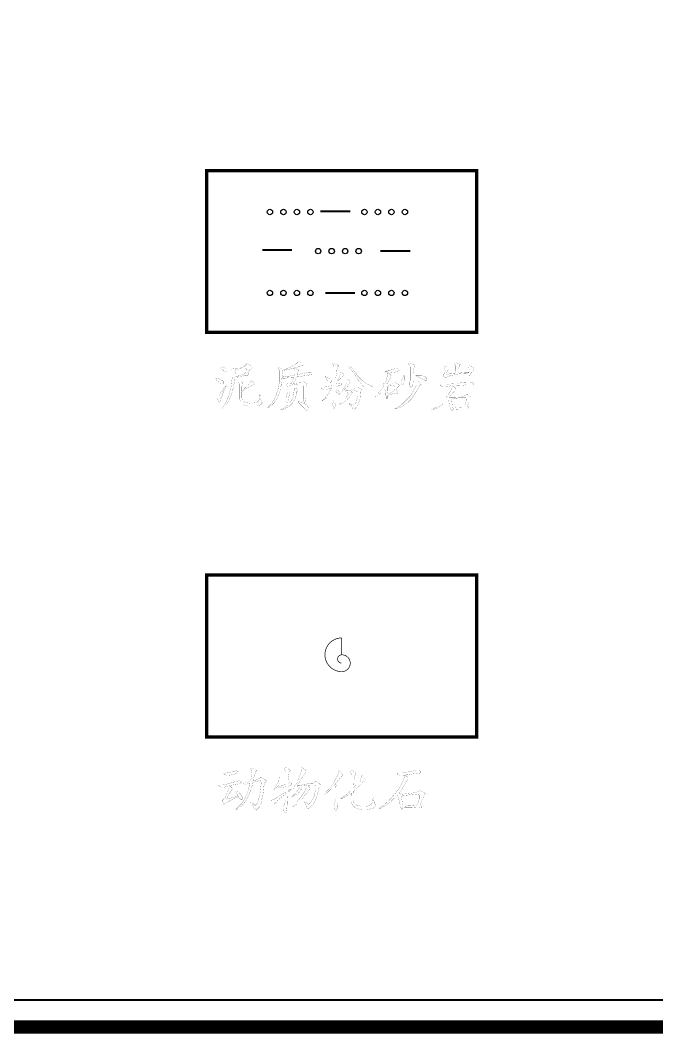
# Model space of a CAD drawing. Extents: x 94 to 452, y -72 to 1042.
# Drawn here: x 267.5 to 314.6, y -72 to 3.2 of the extents above; entities that cross this region are included whole.
import ezdxf

# ---------------------------------------------------------------- set-up
doc = ezdxf.new("R2010")
doc.units = 0
doc.header["$MEASUREMENT"] = 0
doc.layers.get('0').update_dxf_attribs({"color": 6})
doc.layers.add('TREE_LAYER', color=7, linetype='Continuous')

# ---------------------------------------------------------------- blocks, each defined once
blk = doc.blocks.new('SUB_BLK_141')
at = {"color": 0}
blk.add_circle((0, 0), 0.5, dxfattribs=at)
blk = doc.blocks.new('SUB_BLK_459')
at = {"color": 0, "const_width": 0.02}
for points in [[(0, 0.625), (-0.0104, 0.6249), (-0.0208, 0.6246), (-0.0313, 0.624), (-0.0417, 0.6232), (-0.0522, 0.6223), (-0.0626, 0.6211), (-0.0729, 0.6196), (-0.0833, 0.618), (-0.0936, 0.6161), (-0.1039, 0.6141), (-0.1141, 0.6118), (-0.1242, 0.6093), (-0.1344, 0.6066), (-0.1444, 0.6037), (-0.1544, 0.6005), (-0.1643, 0.5972), (-0.1742, 0.5936), (-0.184, 0.5899), (-0.1937, 0.5859), (-0.2033, 0.5818), (-0.2128, 0.5774), (-0.2222, 0.5729), (-0.2315, 0.5681), (-0.2408, 0.5632), (-0.2499, 0.558), (-0.2589, 0.5527), (-0.2678, 0.5472), (-0.2766, 0.5415), (-0.2853, 0.5356), (-0.2938, 0.5295), (-0.3022, 0.5233), (-0.3105, 0.5168), (-0.3186, 0.5103), (-0.3266, 0.5035), (-0.3345, 0.4966), (-0.3422, 0.4895), (-0.3497, 0.4822), (-0.3571, 0.4748), (-0.3644, 0.4673), (-0.3715, 0.4596), (-0.3784, 0.4517), (-0.3852, 0.4437), (-0.3917, 0.4356), (-0.3982, 0.4273), (-0.4044, 0.4189), (-0.4105, 0.4104), (-0.4164, 0.4017), (-0.4221, 0.3929), (-0.4276, 0.384), (-0.4329, 0.375), (-0.4381, 0.3659), (-0.443, 0.3566), (-0.4478, 0.3473), (-0.4523, 0.3379), (-0.4567, 0.3284), (-0.4608, 0.3188), (-0.4648, 0.3091), (-0.4685, 0.2993), (-0.4721, 0.2894), (-0.4754, 0.2795), (-0.4786, 0.2695), (-0.4815, 0.2595), (-0.4842, 0.2493), (-0.4867, 0.2392), (-0.489, 0.229), (-0.491, 0.2187), (-0.4929, 0.2084), (-0.4945, 0.198), (-0.496, 0.1877), (-0.4972, 0.1773), (-0.4981, 0.1668), (-0.4989, 0.1564), (-0.4995, 0.1459), (-0.4998, 0.1355), (-0.4999, 0.125), (-0.4998, 0.1145), (-0.4995, 0.1041), (-0.4989, 0.0936), (-0.4981, 0.0832), (-0.4972, 0.0727), (-0.496, 0.0623), (-0.4945, 0.052), (-0.4929, 0.0416), (-0.491, 0.0313), (-0.489, 0.021), (-0.4867, 0.0108), (-0.4842, 0.0007), (-0.4815, -0.0094), (-0.4786, -0.0194), (-0.4754, -0.0294), (-0.4721, -0.0393), (-0.4685, -0.0492), (-0.4648, -0.059), (-0.4608, -0.0687), (-0.4567, -0.0783), (-0.4523, -0.0878), (-0.4478, -0.0972), (-0.443, -0.1065), (-0.4381, -0.1158), (-0.4329, -0.1249), (-0.4276, -0.1339), (-0.4221, -0.1428), (-0.4164, -0.1516), (-0.4105, -0.1603), (-0.4044, -0.1688), (-0.3982, -0.1772), (-0.3917, -0.1855), (-0.3852, -0.1936), (-0.3784, -0.2016), (-0.3715, -0.2095), (-0.3644, -0.2172), (-0.3571, -0.2247), (-0.3497, -0.2321), (-0.3422, -0.2394), (-0.3345, -0.2465), (-0.3266, -0.2534), (-0.3186, -0.2602), (-0.3105, -0.2667), (-0.3022, -0.2732), (-0.2938, -0.2794), (-0.2853, -0.2855), (-0.2766, -0.2914), (-0.2678, -0.2971), (-0.2589, -0.3026), (-0.2499, -0.3079), (-0.2408, -0.3131), (-0.2315, -0.318), (-0.2222, -0.3228), (-0.2128, -0.3273), (-0.2033, -0.3317), (-0.1937, -0.3358), (-0.184, -0.3398), (-0.1742, -0.3435), (-0.1643, -0.3471), (-0.1544, -0.3504), (-0.1444, -0.3536), (-0.1344, -0.3565), (-0.1242, -0.3592), (-0.1141, -0.3617), (-0.1039, -0.364), (-0.0936, -0.366), (-0.0833, -0.3679), (-0.0729, -0.3695), (-0.0626, -0.371), (-0.0522, -0.3722), (-0.0417, -0.3731), (-0.0313, -0.3739), (-0.0208, -0.3745), (-0.0104, -0.3748)], [(0, 0.625), (0, 0.125)], [(0, 0.125), (-0.0105, 0.1245), (-0.021, 0.1232), (-0.0314, 0.121), (-0.0415, 0.1179), (-0.0514, 0.1139), (-0.0609, 0.1091), (-0.0699, 0.1036), (-0.0784, 0.0973), (-0.0864, 0.0902), (-0.0937, 0.0826), (-0.1004, 0.0743), (-0.1063, 0.0655), (-0.1115, 0.0563), (-0.1159, 0.0466), (-0.1194, 0.0366), (-0.1221, 0.0263), (-0.1239, 0.0159), (-0.1248, 0.0053), (-0.1248, -0.0052), (-0.1239, -0.0158), (-0.1221, -0.0262), (-0.1194, -0.0365), (-0.1159, -0.0465), (-0.1115, -0.0562), (-0.1063, -0.0654), (-0.1004, -0.0742), (-0.0937, -0.0825), (-0.0864, -0.0901), (-0.0784, -0.0972), (-0.0699, -0.1035), (-0.0609, -0.109), (-0.0514, -0.1138), (-0.0415, -0.1178), (-0.0314, -0.1209), (-0.021, -0.1231), (-0.0105, -0.1244)], [(0, -0.3749), (0.0105, -0.3747), (0.0209, -0.374), (0.0313, -0.3729), (0.0417, -0.3714), (0.052, -0.3694), (0.0622, -0.367), (0.0723, -0.3642), (0.0822, -0.361), (0.092, -0.3573), (0.1017, -0.3533), (0.1112, -0.3488), (0.1204, -0.344), (0.1295, -0.3387), (0.1383, -0.3331), (0.1469, -0.3272), (0.1553, -0.3208), (0.1634, -0.3141), (0.1711, -0.3071), (0.1786, -0.2998), (0.1858, -0.2922), (0.1926, -0.2843), (0.1991, -0.276), (0.2053, -0.2676), (0.2111, -0.2589), (0.2165, -0.2499), (0.2216, -0.2407), (0.2262, -0.2313), (0.2305, -0.2218), (0.2343, -0.212), (0.2378, -0.2022), (0.2408, -0.1921), (0.2434, -0.182), (0.2456, -0.1717), (0.2473, -0.1614), (0.2486, -0.151), (0.2495, -0.1406), (0.2499, -0.1301), (0.2499, -0.1197), (0.2495, -0.1092), (0.2486, -0.0988), (0.2473, -0.0884), (0.2456, -0.0781), (0.2434, -0.0678), (0.2408, -0.0577), (0.2378, -0.0476), (0.2343, -0.0378), (0.2305, -0.028), (0.2262, -0.0185), (0.2216, -0.0091), (0.2165, 0), (0.2111, 0.009), (0.2053, 0.0177), (0.1991, 0.0261), (0.1926, 0.0344), (0.1858, 0.0423), (0.1786, 0.0499), (0.1711, 0.0572), (0.1634, 0.0642), (0.1553, 0.0709), (0.1469, 0.0773), (0.1383, 0.0832), (0.1295, 0.0888), (0.1204, 0.0941), (0.1112, 0.0989), (0.1017, 0.1034), (0.092, 0.1074), (0.0822, 0.1111), (0.0723, 0.1143), (0.0622, 0.1171), (0.052, 0.1195), (0.0417, 0.1215), (0.0313, 0.123), (0.0209, 0.1241), (0.0105, 0.1248)]]:
    blk.add_lwpolyline(points, dxfattribs=at)

msp = doc.modelspace()

# ---------------------------------------------------------------- linework, layer by layer
at = {"layer": 'TREE_LAYER'}
for points, const_width, elevation in [([(451.22612, 995.005583), (451.22612, 11.113007), (451.22612, 10.313007), (451.22612, -71.498816), (94.22612, -71.498816), (94.22612, -69.496695), (94.22612, 9.432416), (94.22612, 10.313007), (94.22612, 11.113007), (94.22612, 13.086307)], 1, 2891.008799), ([(96.22612, 13.086307), (96.22612, 11.113007), (96.22612, 10.313007), (96.22612, 9.432416), (96.22612, 9.432416), (96.22612, -69.496695), (96.22612, -69.498816), (449.22612, -69.498816), (449.22612, -69.498816), (449.22612, 10.313007), (449.22612, 11.113007), (449.22612, 995.005583)], 0.15, 2875.008799), ([(281.275441, -7.990312), (301.275441, -7.990312), (301.275441, -19.990312), (281.275441, -19.990312), (281.275441, -7.990312)], 0.25, 64), ([(289.695468, -11.010264), (291.911427, -11.010264)], 0.15, 2.215959), ([(285.378996, -13.883396), (287.594955, -13.883396)], 0.15, 2.215959), ([(294.128396, -13.96555), (296.344356, -13.96555)], 0.15, 2.215959), ([(290.047288, -17.061564), (292.263247, -17.061564)], 0.15, 2.215959), ([(282.379249, -22.533936), (282.316504, -22.533936), (282.285132, -22.565309), (282.285132, -22.612368), (282.567485, -22.863348), (282.677289, -22.910407), (282.787093, -22.910407), (282.818465, -22.863348), (282.818465, -22.784917), (282.692975, -22.659427), (282.379249, -22.533936), (282.379249, -22.533936)], 0.01, 885), ([(284.292975, -22.314329), (284.245916, -22.314329), (284.026308, -22.533936), (283.712583, -22.659427), (283.618465, -22.659427), (283.492975, -22.690799), (283.398857, -22.690799), (283.179249, -22.659427), (283.116504, -22.659427), (283.116504, -22.737858), (283.163563, -22.816289), (283.163563, -23.31825), (283.069445, -24.086878), (282.959642, -24.479035), (282.943955, -24.54178), (282.787093, -24.996682), (282.567485, -25.420211), (282.410622, -25.624133), (282.441994, -25.624133), (282.740034, -25.326093), (282.740034, -25.294721), (282.865524, -25.122172), (283.069445, -24.682956), (283.100818, -24.588838), (283.163563, -24.431976), (283.179249, -24.290799), (283.241994, -24.102564), (283.241994, -24.008446), (283.289053, -23.851584), (283.351798, -23.333936), (283.367485, -23.31825), (283.508661, -23.31825), (283.853759, -23.239819), (284.057681, -23.19276), (284.198857, -23.19276), (284.245916, -23.161387), (284.324347, -23.161387), (284.371406, -23.114329), (284.371406, -23.06727), (284.292975, -23.004525), (284.324347, -22.988838), (284.371406, -22.863348), (284.496896, -22.737858), (284.575328, -22.690799), (284.669445, -22.612368), (284.669445, -22.565309), (284.575328, -22.471191), (284.292975, -22.314329), (284.292975, -22.314329)], 0.01, 885), ([(288.120426, -22.157466), (288.073367, -22.157466), (287.853759, -22.361387), (287.461602, -22.565309), (287.179249, -22.690799), (287.085132, -22.722172), (286.928269, -22.784917), (286.912583, -22.784917), (286.818465, -22.690799), (286.787093, -22.675113), (286.63023, -22.612368), (286.567485, -22.612368), (286.567485, -22.659427), (286.661602, -22.816289), (286.661602, -23.679035), (286.567485, -24.11825), (286.567485, -24.165309), (286.441994, -24.557466), (286.441994, -24.588838), (286.269445, -24.965309), (286.159642, -25.169231), (285.987093, -25.373152), (285.783171, -25.577074), (285.814544, -25.577074), (285.971406, -25.498642), (286.191014, -25.294721), (286.285132, -25.200603), (286.489053, -24.871191), (286.614544, -24.588838), (286.740034, -24.212368), (286.75572, -24.008446), (286.787093, -23.914329), (286.787093, -23.835897), (286.818465, -23.647662), (286.834151, -23.412368), (286.849838, -23.380995), (286.928269, -23.412368), (287.085132, -23.412368), (287.226308, -23.365309), (287.634151, -23.333936), (287.696896, -23.333936), (287.696896, -23.396682), (287.618465, -23.631976), (287.618465, -23.663348), (287.540034, -23.804525), (287.383171, -23.820211), (287.30474, -23.820211), (287.163563, -23.788838), (287.163563, -23.835897), (287.194936, -23.898642), (287.241994, -24.024133), (287.241994, -24.431976), (287.163563, -24.871191), (287.163563, -25.04374), (287.194936, -25.169231), (287.241994, -25.169231), (287.289053, -25.122172), (287.320426, -25.012368), (287.414544, -24.416289), (287.414544, -23.945701), (287.445916, -23.914329), (287.68121, -23.86727), (287.743955, -23.86727), (288.010622, -23.820211), (288.292975, -23.820211), (288.418465, -23.945701), (288.418465, -24.965309), (288.449838, -25.090799), (288.496896, -25.169231), (288.543955, -25.169231), (288.575328, -25.090799), (288.622387, -24.871191), (288.622387, -24.024133), (288.669445, -23.914329), (288.700818, -23.86727), (288.700818, -23.820211), (288.653759, -23.773152), (288.371406, -23.616289), (288.324347, -23.616289), (288.245916, -23.694721), (288.10474, -23.74178), (288.026308, -23.74178), (287.743955, -23.788838), (287.68121, -23.788838), (287.665524, -23.773152), (287.822387, -23.537858), (287.900818, -23.302564), (288.010622, -23.286878), (288.073367, -23.286878), (288.292975, -23.239819), (288.685132, -23.19276), (289.014544, -23.114329), (289.045916, -23.114329), (289.077289, -23.06727), (289.077289, -22.988838), (288.967485, -22.94178), (288.810622, -22.94178), (288.449838, -23.035897), (288.387093, -23.035897), (288.026308, -23.114329), (287.979249, -23.114329), (287.963563, -23.098642), (287.994936, -23.020211), (288.073367, -22.831976), (288.073367, -22.784917), (287.759642, -22.628054), (287.994936, -22.565309), (288.198857, -22.486878), (288.418465, -22.439819), (288.418465, -22.408446), (288.23023, -22.220211), (288.120426, -22.157466), (288.120426, -22.157466)], 0.01, 885), ([(290.708661, -22.314329), (290.614544, -22.314329), (290.614544, -22.361387), (290.661602, -22.455505), (290.692975, -22.565309), (290.692975, -23.86727), (290.63023, -23.914329), (290.583171, -23.914329), (290.222387, -23.99276), (290.175328, -23.99276), (289.924347, -24.071191), (289.736112, -24.071191), (289.736112, -24.11825), (289.814544, -24.196682), (289.924347, -24.24374), (290.112583, -24.24374), (290.316504, -24.165309), (290.551798, -24.102564), (290.551798, -24.11825), (290.285132, -24.54178), (289.940034, -24.949623), (289.814544, -25.075113), (289.861602, -25.075113), (289.877289, -25.059427), (290.222387, -24.808446), (290.692975, -24.337858), (290.692975, -24.337858), (290.692975, -24.996682), (290.63023, -25.184917), (290.614544, -25.247662), (290.567485, -25.326093), (290.661602, -25.514329), (290.692975, -25.624133), (290.740034, -25.624133), (290.740034, -25.577074), (290.787093, -25.46727), (290.802779, -25.357466), (290.818465, -25.279035), (290.818465, -24.384917), (290.834151, -24.369231), (290.991014, -24.54178), (291.069445, -24.573152), (291.116504, -24.573152), (291.163563, -24.494721), (291.163563, -24.447662), (291.100818, -24.400603), (290.959642, -24.290799), (290.818465, -24.228054), (290.818465, -24.039819), (290.834151, -24.024133), (291.0067, -23.961387), (291.194936, -23.914329), (291.289053, -23.820211), (291.289053, -23.788838), (291.210622, -23.74178), (291.179249, -23.74178), (290.849838, -23.820211), (290.818465, -23.820211), (290.818465, -23.428054), (290.912583, -22.863348), (290.912583, -22.800603), (290.991014, -22.533936), (291.038073, -22.486878), (291.038073, -22.439819), (290.834151, -22.361387), (290.708661, -22.314329), (290.708661, -22.314329)], 0.01, 885), ([(291.885132, -22.533936), (291.822387, -22.533936), (291.822387, -22.565309), (291.838073, -22.596682), (292.120426, -22.957466), (292.716504, -23.820211), (292.873367, -23.99276), (293.014544, -24.039819), (293.422387, -24.039819), (293.547877, -23.99276), (293.391014, -23.914329), (293.359642, -23.914329), (293.077289, -23.788838), (292.920426, -23.663348), (292.794936, -23.569231), (292.449838, -23.224133), (292.292975, -22.988838), (292.151798, -22.816289), (291.994936, -22.580995), (291.885132, -22.533936), (291.885132, -22.533936)], 0.01, 885), ([(296.340034, -22.282956), (296.245916, -22.282956), (296.245916, -22.361387), (296.324347, -22.471191), (296.371406, -22.596682), (296.371406, -23.569231), (296.324347, -23.616289), (296.292975, -23.726093), (296.292975, -23.86727), (296.324347, -23.99276), (296.418465, -24.071191), (296.449838, -24.071191), (296.496896, -24.024133), (296.543955, -23.882956), (296.559642, -23.679035), (296.575328, -23.553544), (296.575328, -23.06727), (296.622387, -22.64374), (296.669445, -22.533936), (296.700818, -22.486878), (296.700818, -22.439819), (296.653759, -22.39276), (296.591014, -22.361387), (296.340034, -22.282956), (296.340034, -22.282956)], 0.01, 885), ([(299.712583, -22.235897), (299.618465, -22.235897), (299.618465, -22.282956), (299.665524, -22.377074), (299.696896, -22.471191), (299.696896, -22.831976), (299.649838, -23.035897), (299.351798, -23.06727), (299.257681, -23.06727), (299.038073, -23.114329), (299.038073, -23.098642), (299.069445, -22.910407), (299.163563, -22.737858), (299.163563, -22.659427), (299.069445, -22.565309), (298.928269, -22.533936), (298.865524, -22.533936), (298.865524, -22.580995), (298.943955, -22.816289), (298.943955, -22.863348), (298.865524, -23.06727), (298.787093, -23.145701), (298.787093, -23.19276), (298.849838, -23.31825), (298.896896, -23.365309), (298.959642, -23.365309), (299.100818, -23.286878), (299.351798, -23.19276), (299.979249, -23.06727), (300.48121, -23.035897), (300.653759, -22.988838), (300.669445, -22.988838), (300.669445, -23.161387), (300.700818, -23.19276), (300.747877, -23.19276), (300.826308, -23.035897), (301.045916, -22.784917), (301.077289, -22.706486), (301.077289, -22.659427), (301.045916, -22.628054), (300.716504, -22.439819), (300.669445, -22.439819), (300.669445, -22.502564), (300.700818, -22.64374), (300.700818, -22.94178), (300.700818, -22.94178), (300.402779, -22.94178), (299.916504, -22.988838), (299.916504, -22.973152), (299.916504, -22.690799), (299.994936, -22.439819), (300.041994, -22.408446), (300.041994, -22.361387), (299.712583, -22.235897), (299.712583, -22.235897)], 0.01, 885), ([(283.979249, -22.612368), (283.979249, -22.612368), (284.151798, -22.612368), (284.167485, -22.628054), (284.198857, -22.722172), (284.167485, -23.004525), (283.963563, -23.114329), (283.55572, -23.239819), (283.524347, -23.239819), (283.367485, -23.302564), (283.367485, -23.302564), (283.367485, -23.06727), (283.414544, -22.910407), (283.445916, -22.863348), (283.445916, -22.816289), (283.414544, -22.784917), (283.414544, -22.769231), (283.461602, -22.784917), (283.979249, -22.612368), (283.979249, -22.612368)], 0.01, 885), ([(287.665524, -22.64374), (287.68121, -22.64374), (287.712583, -22.64374), (287.791014, -22.847662), (287.791014, -23.035897), (287.759642, -23.161387), (287.743955, -23.177074), (287.367485, -23.239819), (287.273367, -23.239819), (286.991014, -23.286878), (286.943955, -23.286878), (286.865524, -23.31825), (286.849838, -23.302564), (286.88121, -23.035897), (286.912583, -22.816289), (287.336112, -22.737858), (287.540034, -22.675113), (287.665524, -22.64374), (287.665524, -22.64374)], 0.01, 885), ([(290.08121, -23.286878), (290.034151, -23.286878), (290.034151, -23.31825), (290.159642, -23.490799), (290.222387, -23.600603), (290.363563, -23.74178), (290.410622, -23.74178), (290.489053, -23.663348), (290.489053, -23.569231), (290.394936, -23.475113), (290.269445, -23.380995), (290.08121, -23.286878), (290.08121, -23.286878)], 0.01, 885), ([(291.210622, -22.94178), (291.163563, -22.94178), (291.163563, -23.114329), (291.132191, -23.19276), (291.069445, -23.365309), (290.943955, -23.569231), (290.991014, -23.569231), (291.100818, -23.490799), (291.30474, -23.302564), (291.445916, -23.114329), (291.445916, -23.06727), (291.210622, -22.94178), (291.210622, -22.94178)], 0.01, 885), ([(295.336112, -22.659427), (295.226308, -22.659427), (295.085132, -22.737858), (294.802779, -22.816289), (294.692975, -22.816289), (294.661602, -22.863348), (294.489053, -22.863348), (294.489053, -22.910407), (294.583171, -22.973152), (294.692975, -22.988838), (294.692975, -23.051584), (294.614544, -23.380995), (294.614544, -23.412368), (294.536112, -23.663348), (294.473367, -23.74178), (294.363563, -23.788838), (294.363563, -23.835897), (294.410622, -23.945701), (294.285132, -24.102564), (294.191014, -24.24374), (293.940034, -24.54178), (293.736112, -24.745701), (293.783171, -24.745701), (293.845916, -24.730015), (293.940034, -24.682956), (294.175328, -24.479035), (294.441994, -24.212368), (294.457681, -24.212368), (294.489053, -24.275113), (294.50474, -24.369231), (294.536112, -24.479035), (294.536112, -24.635897), (294.567485, -24.761387), (294.567485, -24.871191), (294.614544, -24.91825), (294.661602, -24.91825), (294.692975, -24.839819), (294.692975, -24.66727), (294.708661, -24.651584), (294.834151, -24.604525), (295.069445, -24.54178), (295.414544, -24.494721), (295.414544, -24.447662), (295.320426, -24.275113), (295.367485, -24.11825), (295.540034, -23.945701), (295.540034, -23.914329), (295.477289, -23.851584), (295.210622, -23.694721), (295.163563, -23.694721), (295.069445, -23.788838), (294.959642, -23.820211), (294.896896, -23.820211), (294.75572, -23.86727), (294.583171, -23.86727), (294.583171, -23.851584), (294.740034, -23.663348), (294.865524, -23.365309), (294.943955, -23.239819), (294.943955, -23.19276), (294.740034, -22.988838), (294.88121, -22.973152), (295.179249, -22.94178), (295.43023, -22.863348), (295.540034, -22.784917), (295.540034, -22.737858), (295.336112, -22.659427), (295.336112, -22.659427)], 0.01, 885), ([(295.916504, -23.19276), (295.869445, -23.19276), (295.665524, -23.647662), (295.665524, -23.788838), (295.743955, -23.914329), (295.791014, -23.914329), (295.8067, -23.86727), (295.916504, -23.631976), (295.916504, -23.600603), (295.947877, -23.475113), (295.947877, -23.271191), (295.916504, -23.19276), (295.916504, -23.19276)], 0.01, 885), ([(297.140034, -23.161387), (296.747877, -23.161387), (296.747877, -23.19276), (297.438073, -23.537858), (297.547877, -23.537858), (297.579249, -23.459427), (297.579249, -23.412368), (297.453759, -23.286878), (297.140034, -23.161387), (297.140034, -23.161387)], 0.01, 885), ([(282.049838, -23.412368), (281.987093, -23.412368), (281.940034, -23.44374), (281.940034, -23.490799), (282.300818, -23.788838), (282.347877, -23.820211), (282.441994, -23.820211), (282.536112, -23.74178), (282.536112, -23.663348), (282.410622, -23.537858), (282.238073, -23.490799), (282.159642, -23.44374), (282.049838, -23.412368), (282.049838, -23.412368)], 0.01, 885), ([(282.740034, -23.914329), (282.536112, -24.149623), (282.332191, -24.416289), (282.159642, -24.698642), (282.034151, -24.824133), (282.034151, -24.871191), (282.191014, -25.200603), (282.238073, -25.200603), (282.285132, -25.122172), (282.316504, -24.902564), (282.363563, -24.839819), (282.536112, -24.322172), (282.740034, -23.914329), (282.740034, -23.914329)], 0.01, 885), ([(284.575328, -23.537858), (284.543955, -23.537858), (284.496896, -23.694721), (284.324347, -23.914329), (283.869445, -24.337858), (283.869445, -24.322172), (283.869445, -24.024133), (283.916504, -23.820211), (283.947877, -23.788838), (283.947877, -23.74178), (283.869445, -23.663348), (283.68121, -23.569231), (283.618465, -23.569231), (283.618465, -23.663348), (283.696896, -23.820211), (283.696896, -24.91825), (283.791014, -25.200603), (283.932191, -25.34178), (284.057681, -25.373152), (284.308661, -25.451584), (284.967485, -25.451584), (285.249838, -25.373152), (285.375328, -25.247662), (285.375328, -25.200603), (285.328269, -25.122172), (285.249838, -24.871191), (285.249838, -24.730015), (285.202779, -24.620211), (285.202779, -24.714329), (285.171406, -24.91825), (285.124347, -25.04374), (284.998857, -25.169231), (284.747877, -25.200603), (284.669445, -25.247662), (284.465524, -25.247662), (284.073367, -25.169231), (283.947877, -25.059427), (283.900818, -25.012368), (283.869445, -24.808446), (283.869445, -24.369231), (284.292975, -24.102564), (284.653759, -23.914329), (284.794936, -23.820211), (284.794936, -23.788838), (284.716504, -23.663348), (284.575328, -23.537858), (284.575328, -23.537858)], 0.01, 885), ([(292.418465, -24.039819), (292.371406, -24.039819), (292.277289, -24.133936), (292.120426, -24.24374), (292.057681, -24.24374), (291.728269, -24.322172), (291.571406, -24.322172), (291.571406, -24.369231), (291.743955, -24.510407), (291.775328, -24.54178), (291.540034, -24.91825), (291.241994, -25.216289), (291.069445, -25.326093), (291.116504, -25.326093), (291.273367, -25.279035), (291.508661, -25.122172), (291.618465, -25.04374), (291.791014, -24.839819), (291.994936, -24.54178), (292.041994, -24.494721), (292.041994, -24.447662), (291.932191, -24.416289), (291.932191, -24.416289), (291.932191, -24.400603), (292.073367, -24.322172), (292.324347, -24.290799), (292.449838, -24.447662), (292.449838, -24.714329), (292.371406, -25.122172), (292.245916, -25.326093), (292.151798, -25.420211), (292.120426, -25.420211), (291.994936, -25.326093), (291.885132, -25.294721), (291.822387, -25.294721), (291.963563, -25.420211), (292.120426, -25.702564), (292.167485, -25.702564), (292.277289, -25.624133), (292.418465, -25.498642), (292.543955, -25.216289), (292.559642, -25.137858), (292.622387, -24.933936), (292.669445, -24.400603), (292.700818, -24.322172), (292.747877, -24.290799), (292.747877, -24.24374), (292.700818, -24.196682), (292.418465, -24.039819), (292.418465, -24.039819)], 0.01, 885), ([(291.665524, -23.44374), (291.618465, -23.44374), (291.618465, -23.710407), (291.492975, -24.071191), (291.367485, -24.228054), (291.289053, -24.369231), (291.320426, -24.369231), (291.351798, -24.353544), (291.55572, -24.180995), (291.916504, -23.663348), (291.916504, -23.616289), (291.869445, -23.569231), (291.665524, -23.44374), (291.665524, -23.44374)], 0.01, 885), ([(295.069445, -23.914329), (295.116504, -23.914329), (295.194936, -23.99276), (295.194936, -24.180995), (295.163563, -24.322172), (294.991014, -24.447662), (294.740034, -24.54178), (294.692975, -24.463348), (294.661602, -24.306486), (294.661602, -24.039819), (294.740034, -23.945701), (295.069445, -23.914329), (295.069445, -23.914329)], 0.01, 885), ([(296.873367, -23.569231), (296.826308, -23.569231), (296.826308, -23.86727), (296.48121, -24.510407), (296.324347, -24.745701), (295.759642, -25.310407), (295.571406, -25.46727), (295.194936, -25.671191), (295.241994, -25.671191), (295.602779, -25.545701), (295.900818, -25.373152), (296.23023, -25.137858), (296.418465, -24.949623), (296.826308, -24.337858), (296.998857, -23.99276), (297.171406, -23.820211), (297.171406, -23.788838), (297.077289, -23.694721), (296.873367, -23.569231), (296.873367, -23.569231)], 0.01, 885), ([(300.732191, -23.663348), (300.214544, -23.694721), (299.822387, -23.788838), (299.712583, -23.788838), (299.320426, -23.820211), (299.194936, -23.820211), (298.991014, -23.86727), (298.567485, -23.86727), (298.567485, -23.914329), (298.645916, -23.99276), (298.771406, -24.039819), (298.975328, -24.039819), (299.398857, -23.945701), (299.477289, -23.945701), (299.492975, -23.99276), (299.320426, -24.384917), (299.163563, -24.620211), (298.991014, -24.824133), (298.347877, -25.46727), (297.987093, -25.702564), (297.940034, -25.749623), (298.034151, -25.749623), (298.426308, -25.561387), (298.802779, -25.263348), (299.116504, -24.949623), (299.194936, -24.965309), (299.241994, -25.34178), (299.351798, -25.686878), (299.414544, -25.796682), (299.445916, -25.796682), (299.540034, -25.702564), (300.057681, -25.671191), (300.669445, -25.671191), (300.700818, -25.624133), (300.700818, -25.577074), (300.575328, -25.451584), (300.700818, -25.169231), (300.951798, -24.91825), (300.951798, -24.871191), (300.873367, -24.79276), (300.6067, -24.620211), (300.543955, -24.620211), (300.496896, -24.651584), (300.496896, -24.620211), (300.340034, -24.698642), (300.057681, -24.79276), (299.963563, -24.79276), (299.649838, -24.824133), (299.257681, -24.824133), (299.241994, -24.824133), (299.445916, -24.54178), (299.743955, -24.212368), (299.743955, -24.165309), (299.571406, -23.99276), (299.587093, -23.945701), (300.245916, -23.914329), (300.512583, -23.86727), (300.998857, -23.86727), (301.045916, -23.820211), (301.045916, -23.788838), (300.998857, -23.74178), (300.732191, -23.663348), (300.732191, -23.663348)], 0.01, 885), ([(287.838073, -24.11825), (287.791014, -24.11825), (287.775328, -24.133936), (287.775328, -24.212368), (287.743955, -24.337858), (287.696896, -24.620211), (287.618465, -24.91825), (287.414544, -25.247662), (287.210622, -25.435897), (286.928269, -25.655505), (286.692975, -25.749623), (286.802779, -25.749623), (286.88121, -25.71825), (287.053759, -25.671191), (287.100818, -25.655505), (287.398857, -25.46727), (287.618465, -25.247662), (287.822387, -24.91825), (287.947877, -24.510407), (287.947877, -24.369231), (288.041994, -24.290799), (288.026308, -24.228054), (287.838073, -24.11825), (287.838073, -24.11825)], 0.01, 885), ([(288.089053, -25.122172), (288.041994, -25.122172), (288.041994, -25.169231), (288.512583, -25.639819), (288.669445, -25.828054), (288.747877, -25.828054), (288.826308, -25.71825), (288.826308, -25.608446), (288.716504, -25.420211), (288.543955, -25.294721), (288.340034, -25.200603), (288.245916, -25.184917), (288.089053, -25.122172), (288.089053, -25.122172)], 0.01, 885), ([(300.261602, -24.839819), (300.277289, -24.824133), (300.449838, -24.824133), (300.465524, -24.855505), (300.496896, -24.980995), (300.449838, -25.326093), (300.371406, -25.451584), (300.277289, -25.545701), (299.900818, -25.577074), (299.775328, -25.577074), (299.492975, -25.624133), (299.477289, -25.561387), (299.414544, -24.965309), (299.445916, -24.933936), (299.728269, -24.871191), (300.261602, -24.839819), (300.261602, -24.839819)], 0.01, 885), ([(281.275441, -37.990312), (301.275441, -37.990312), (301.275441, -49.990312), (281.275441, -49.990312), (281.275441, -37.990312)], 0.25, 64), ([(283.437314, -52.497072), (283.405942, -52.497072), (283.139275, -52.591189), (283.092216, -52.591189), (282.731432, -52.669621), (282.684373, -52.669621), (282.543197, -52.71668), (282.543197, -52.748052), (282.605942, -52.795111), (282.762805, -52.84217), (282.841236, -52.84217), (283.186334, -52.795111), (283.437314, -52.700993), (283.531432, -52.638248), (283.578491, -52.591189), (283.578491, -52.544131), (283.437314, -52.497072), (283.437314, -52.497072)], 0.01, 884), ([(284.566726, -52.29315), (284.503981, -52.29315), (284.503981, -52.340209), (284.582413, -52.497072), (284.629471, -52.732366), (284.519667, -53.281385), (284.143197, -53.375503), (283.954962, -53.375503), (283.954962, -53.422562), (284.080452, -53.500993), (284.190256, -53.500993), (284.42555, -53.438248), (284.472609, -53.453934), (284.394177, -53.76766), (284.205942, -54.348052), (284.049079, -54.630405), (283.798099, -55.006876), (283.421628, -55.383346), (283.453001, -55.383346), (283.609864, -55.304915), (283.75104, -55.163738), (283.860844, -55.100993), (284.174569, -54.724523), (284.456922, -54.144131), (284.629471, -53.64217), (284.67653, -53.375503), (284.911824, -53.297072), (285.241236, -53.21864), (285.256922, -53.234327), (285.303981, -53.406876), (285.303981, -53.453934), (285.209864, -54.269621), (285.10006, -54.661778), (285.084373, -54.724523), (285.005942, -54.928444), (284.880452, -55.053934), (284.833393, -55.053934), (284.707903, -54.928444), (284.582413, -54.881385), (284.55104, -54.850013), (284.503981, -54.850013), (284.629471, -54.975503), (284.707903, -55.085307), (284.770648, -55.257856), (284.880452, -55.430405), (284.927511, -55.430405), (285.178491, -55.179425), (285.303981, -54.897072), (285.335354, -54.724523), (285.429471, -54.332366), (285.507903, -53.626483), (285.586334, -53.375503), (285.680452, -53.297072), (285.680452, -53.250013), (285.586334, -53.155895), (285.303981, -52.999033), (285.256922, -52.999033), (285.209864, -53.046091), (284.974569, -53.171582), (284.723589, -53.234327), (284.707903, -53.21864), (284.754962, -53.077464), (284.754962, -53.030405), (284.880452, -52.591189), (284.958883, -52.497072), (284.958883, -52.465699), (284.723589, -52.340209), (284.566726, -52.29315), (284.566726, -52.29315)], 0.01, 884), ([(287.07653, -52.246091), (286.998099, -52.246091), (286.998099, -52.29315), (287.123589, -52.575503), (287.123589, -53.500993), (286.888295, -53.595111), (286.558883, -53.673542), (286.543197, -53.657856), (286.621628, -53.548052), (286.919667, -53.250013), (286.919667, -53.21864), (286.70006, -52.999033), (286.621628, -52.999033), (286.621628, -53.171582), (286.496138, -53.500993), (286.370648, -53.657856), (286.292216, -53.799033), (286.166726, -53.924523), (286.198099, -53.924523), (286.292216, -53.861778), (286.511824, -53.689229), (286.527511, -53.689229), (286.684373, -53.751974), (286.715746, -53.751974), (286.856922, -53.720601), (286.919667, -53.720601), (287.107903, -53.689229), (287.123589, -53.689229), (287.123589, -54.081385), (286.605942, -54.395111), (286.292216, -54.599033), (286.072609, -54.677464), (286.072609, -54.724523), (286.27653, -54.928444), (286.323589, -54.928444), (286.511824, -54.708836), (287.107903, -54.206876), (287.123589, -54.206876), (287.123589, -54.614719), (287.07653, -54.802954), (287.07653, -54.850013), (286.998099, -55.038248), (286.95104, -55.163738), (286.95104, -55.320601), (286.998099, -55.524523), (287.07653, -55.634327), (287.123589, -55.634327), (287.170648, -55.524523), (287.186334, -55.414719), (287.20202, -55.336287), (287.217707, -55.148052), (287.249079, -55.022562), (287.264765, -54.630405), (287.296138, -54.253934), (287.296138, -54.065699), (287.405942, -53.987268), (287.547118, -53.846091), (287.484373, -53.846091), (287.296138, -53.971582), (287.296138, -53.955895), (287.296138, -53.657856), (287.547118, -53.548052), (287.578491, -53.500993), (287.578491, -53.422562), (287.453001, -53.375503), (287.311824, -53.438248), (287.296138, -53.422562), (287.296138, -53.187268), (287.374569, -52.622562), (287.453001, -52.512758), (287.453001, -52.465699), (287.249079, -52.29315), (287.07653, -52.246091), (287.07653, -52.246091)], 0.01, 884), ([(288.253001, -52.246091), (288.253001, -52.246091), (288.253001, -52.340209), (288.30006, -52.465699), (288.205942, -52.732366), (288.205942, -52.779425), (288.096138, -53.046091), (288.080452, -53.09315), (287.954962, -53.375503), (287.829471, -53.532366), (287.719667, -53.736287), (287.672609, -53.846091), (287.703981, -53.846091), (287.923589, -53.626483), (288.049079, -53.673542), (288.127511, -53.76766), (288.080452, -53.877464), (287.923589, -54.097072), (287.656922, -54.348052), (287.547118, -54.426483), (287.594177, -54.426483), (287.735354, -54.363738), (287.907903, -54.269621), (288.096138, -54.112758), (288.30006, -53.846091), (288.331432, -53.720601), (288.253001, -53.64217), (288.268687, -53.626483), (288.456922, -53.626483), (288.660844, -53.595111), (288.67653, -53.673542), (288.582413, -53.940209), (288.205942, -54.504915), (287.954962, -54.802954), (287.578491, -55.179425), (287.62555, -55.179425), (287.656922, -55.163738), (287.954962, -54.975503), (288.362805, -54.56766), (288.927511, -53.799033), (288.927511, -53.751974), (288.770648, -53.595111), (288.786334, -53.579425), (288.990256, -53.548052), (289.256922, -53.548052), (289.335354, -53.626483), (289.335354, -53.89315), (289.256922, -54.269621), (289.256922, -54.300993), (289.131432, -54.630405), (288.958883, -54.850013), (288.833393, -54.975503), (288.80202, -54.975503), (288.629471, -54.850013), (288.503981, -54.802954), (288.67653, -55.148052), (288.707903, -55.257856), (288.80202, -55.304915), (289.131432, -55.038248), (289.382413, -54.551974), (289.460844, -54.269621), (289.47653, -54.175503), (289.617707, -53.689229), (289.633393, -53.673542), (289.711824, -53.595111), (289.711824, -53.548052), (289.633393, -53.469621), (289.366726, -53.297072), (289.303981, -53.297072), (289.241236, -53.344131), (289.131432, -53.422562), (288.943197, -53.422562), (288.158883, -53.595111), (287.970648, -53.595111), (287.970648, -53.579425), (288.00202, -53.548052), (288.362805, -52.983346), (288.503981, -52.71668), (288.629471, -52.544131), (288.629471, -52.497072), (288.535354, -52.402954), (288.362805, -52.29315), (288.253001, -52.246091), (288.253001, -52.246091)], 0.01, 884), ([(291.045158, -52.465699), (290.998099, -52.465699), (290.998099, -52.544131), (291.045158, -52.669621), (290.856922, -53.061778), (290.668687, -53.375503), (290.417707, -53.751974), (289.947118, -54.253934), (289.947118, -54.253934), (290.009864, -54.253934), (290.229471, -54.097072), (290.684373, -53.657856), (290.778491, -53.51668), (290.778491, -53.500993), (290.794177, -53.51668), (290.82555, -53.846091), (290.82555, -54.614719), (290.747118, -54.944131), (290.747118, -54.975503), (290.70006, -55.085307), (290.70006, -55.226483), (290.747118, -55.351974), (290.82555, -55.430405), (290.872609, -55.430405), (290.919667, -55.383346), (290.95104, -55.24217), (290.966726, -55.038248), (290.998099, -54.912758), (290.998099, -53.720601), (290.794177, -53.500993), (290.872609, -53.375503), (291.327511, -52.84217), (291.327511, -52.795111), (291.217707, -52.591189), (291.045158, -52.465699), (291.045158, -52.465699)], 0.01, 884), ([(292.00202, -52.465699), (291.87653, -52.465699), (292.00202, -52.826483), (292.00202, -53.375503), (291.986334, -53.375503), (291.986334, -53.940209), (291.562805, -54.31668), (291.20202, -54.551974), (291.327511, -54.551974), (291.358883, -54.536287), (291.735354, -54.300993), (291.970648, -54.144131), (291.970648, -54.269621), (291.954962, -54.536287), (291.954962, -54.802954), (292.080452, -55.053934), (292.253001, -55.226483), (292.566726, -55.351974), (292.692216, -55.36766), (292.770648, -55.383346), (293.147118, -55.383346), (293.523589, -55.304915), (293.586334, -55.289229), (293.743197, -55.179425), (293.805942, -55.132366), (293.805942, -55.085307), (293.727511, -54.928444), (293.680452, -54.881385), (293.680452, -54.81864), (293.633393, -54.646091), (293.633393, -54.473542), (293.586334, -54.583346), (293.554962, -54.850013), (293.460844, -54.975503), (293.303981, -55.100993), (293.084373, -55.132366), (292.660844, -55.132366), (292.362805, -55.038248), (292.253001, -54.975503), (292.174569, -54.865699), (292.127511, -54.677464), (292.143197, -54.002954), (292.692216, -53.532366), (292.849079, -53.359817), (293.037314, -53.234327), (293.053001, -53.21864), (293.053001, -53.171582), (292.943197, -53.014719), (292.80202, -52.873542), (292.754962, -52.873542), (292.707903, -53.046091), (292.629471, -53.297072), (292.158883, -53.751974), (292.158883, -53.64217), (292.174569, -53.422562), (292.174569, -53.202954), (292.253001, -52.84217), (292.331432, -52.748052), (292.331432, -52.71668), (292.205942, -52.575503), (292.00202, -52.465699), (292.00202, -52.465699)], 0.01, 884), ([(296.974569, -52.465699), (296.739275, -52.465699), (296.645158, -52.497072), (296.598099, -52.497072), (296.158883, -52.591189), (296.096138, -52.591189), (295.735354, -52.669621), (295.374569, -52.669621), (295.374569, -52.71668), (295.453001, -52.795111), (295.562805, -52.84217), (295.798099, -52.84217), (295.923589, -52.810797), (295.954962, -52.826483), (295.923589, -52.96766), (295.735354, -53.453934), (295.453001, -53.908836), (295.20202, -54.222562), (294.872609, -54.599033), (294.354962, -55.069621), (294.119667, -55.226483), (294.041236, -55.304915), (294.088295, -55.304915), (294.213785, -55.257856), (294.511824, -55.069621), (294.715746, -54.912758), (294.82555, -54.850013), (295.374569, -54.332366), (295.390256, -54.332366), (295.453001, -54.457856), (295.641236, -55.179425), (295.672609, -55.289229), (295.672609, -55.351974), (295.703981, -55.383346), (295.75104, -55.383346), (295.798099, -55.304915), (295.798099, -55.24217), (295.939275, -55.226483), (296.409864, -55.226483), (296.880452, -55.179425), (296.943197, -55.179425), (297.178491, -55.226483), (297.178491, -55.163738), (297.084373, -54.959817), (297.131432, -54.897072), (297.22555, -54.614719), (297.335354, -54.44217), (297.382413, -54.348052), (297.460844, -54.253934), (297.460844, -54.222562), (297.366726, -54.128444), (297.10006, -53.971582), (297.053001, -53.971582), (297.021628, -54.002954), (296.817707, -54.097072), (296.770648, -54.097072), (296.378491, -54.175503), (296.284373, -54.175503), (295.939275, -54.222562), (295.845158, -54.222562), (295.656922, -54.253934), (295.547118, -54.175503), (295.515746, -54.159817), (295.62555, -54.002954), (295.75104, -53.846091), (296.205942, -53.09315), (296.205942, -53.046091), (295.986334, -52.810797), (296.205942, -52.795111), (296.645158, -52.71668), (296.723589, -52.71668), (297.084373, -52.669621), (297.131432, -52.622562), (297.131432, -52.544131), (296.974569, -52.465699), (296.974569, -52.465699)], 0.01, 884), ([(283.688295, -53.250013), (283.641236, -53.250013), (283.311824, -53.328444), (283.233393, -53.344131), (282.888295, -53.469621), (282.841236, -53.469621), (282.480452, -53.548052), (282.166726, -53.548052), (282.166726, -53.595111), (282.245158, -53.673542), (282.354962, -53.720601), (282.558883, -53.720601), (282.856922, -53.626483), (282.95104, -53.720601), (282.794177, -54.112758), (282.794177, -54.144131), (282.668687, -54.426483), (282.496138, -54.630405), (282.417707, -54.708836), (282.417707, -54.755895), (282.543197, -54.975503), (282.574569, -54.975503), (282.605942, -54.959817), (282.998099, -54.708836), (283.374569, -54.520601), (283.609864, -54.426483), (283.62555, -54.426483), (283.703981, -54.536287), (283.798099, -54.630405), (283.87653, -54.630405), (283.923589, -54.551974), (283.923589, -54.473542), (283.845158, -54.363738), (283.798099, -54.253934), (283.62555, -54.097072), (283.50006, -54.002954), (283.421628, -54.002954), (283.421628, -54.050013), (283.547118, -54.222562), (283.578491, -54.363738), (283.578491, -54.379425), (283.233393, -54.473542), (283.186334, -54.473542), (282.966726, -54.551974), (282.935354, -54.551974), (282.762805, -54.599033), (282.747118, -54.583346), (282.919667, -54.222562), (283.170648, -53.846091), (283.170648, -53.799033), (282.966726, -53.595111), (282.998099, -53.579425), (283.515746, -53.500993), (283.672609, -53.469621), (283.782413, -53.391189), (283.829471, -53.344131), (283.829471, -53.297072), (283.688295, -53.250013), (283.688295, -53.250013)], 0.01, 884), ([(296.880452, -54.222562), (296.927511, -54.222562), (297.005942, -54.300993), (297.005942, -54.599033), (296.927511, -54.881385), (296.833393, -55.053934), (296.30006, -55.100993), (296.174569, -55.100993), (295.970648, -55.132366), (295.798099, -55.132366), (295.798099, -55.132366), (295.703981, -54.457856), (295.703981, -54.426483), (295.75104, -54.379425), (295.75104, -54.348052), (296.284373, -54.285307), (296.880452, -54.222562), (296.880452, -54.222562)], 0.01, 884)]:
    msp.add_lwpolyline(points, dxfattribs=dict(at, const_width=const_width, elevation=elevation))

# ---------------------------------------------------------------- block references
for name, p, xscale, yscale in [('SUB_BLK_141', (285.95346, -11.066338), 0.4, 0.4), ('SUB_BLK_141', (286.95346, -11.066338), 0.4, 0.4), ('SUB_BLK_141', (287.95346, -11.066338), 0.4, 0.4), ('SUB_BLK_141', (288.95346, -11.066338), 0.4, 0.4), ('SUB_BLK_141', (292.95346, -11.066338), 0.4, 0.4), ('SUB_BLK_141', (293.95346, -11.066338), 0.4, 0.4), ('SUB_BLK_141', (294.95346, -11.066338), 0.4, 0.4), ('SUB_BLK_141', (295.95346, -11.066338), 0.4, 0.4), ('SUB_BLK_141', (289.526884, -13.965748), 0.4, 0.4), ('SUB_BLK_141', (290.526884, -13.965748), 0.4, 0.4), ('SUB_BLK_141', (291.526884, -13.965748), 0.4, 0.4), ('SUB_BLK_141', (292.526884, -13.965748), 0.4, 0.4), ('SUB_BLK_141', (285.95346, -17.066338), 0.4, 0.4), ('SUB_BLK_141', (286.95346, -17.066338), 0.4, 0.4), ('SUB_BLK_141', (287.95346, -17.066338), 0.4, 0.4), ('SUB_BLK_141', (288.95346, -17.066338), 0.4, 0.4), ('SUB_BLK_141', (292.95346, -17.066338), 0.4, 0.4), ('SUB_BLK_141', (293.95346, -17.066338), 0.4, 0.4), ('SUB_BLK_141', (294.95346, -17.066338), 0.4, 0.4), ('SUB_BLK_141', (295.95346, -17.066338), 0.4, 0.4), ('SUB_BLK_459', (291.278868, -44.211337), 2.5, 2.5)]:
    msp.add_blockref(name, p, dxfattribs=dict(at, xscale=xscale, yscale=yscale))

doc.saveas('drawing.dxf')
